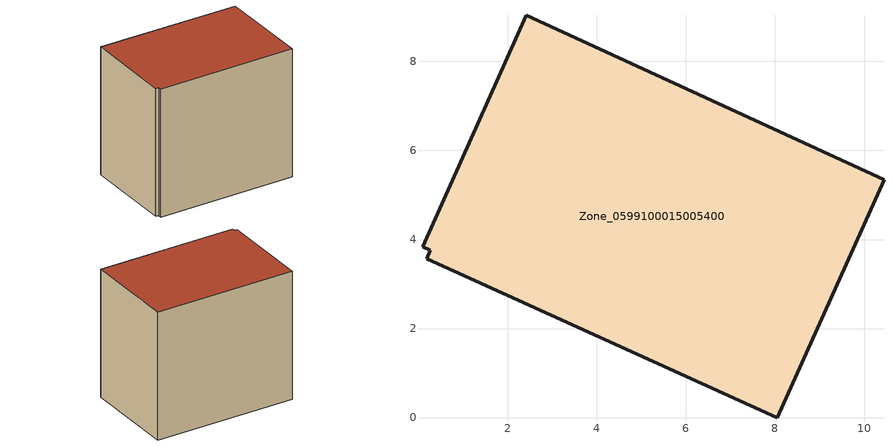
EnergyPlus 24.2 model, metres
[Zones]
Zone_0599100015005400
 floor ground (C_G): 0.08,3.84 2.41,9.03 10.45,5.34 8.06,0 0.18,3.57 0.26,3.75 z0.92
 wall outside (C_F): 10.45,5.34 2.41,9.03 0.08,3.84 0.26,3.75 0.18,3.57 8.06,0 10.45,5.34 z0.92:9.05
 roof outside (C_R): 2.41,9.03 0.08,3.84 0.26,3.75 0.18,3.57 8.06,0 10.45,5.34 z9.05
[BUILDING]
Pand.0599100015005400: North Axis=0; Terrain=City; Loads Convergence Tolerance Value=0.04; Temperature Convergence Tolerance Value=0.4; Solar Distribution=FullExterior; Maximum Number of Warmup Days=25; Minimum Number of Warmup Days=1
[Site:Location]
Rotterdam.The.Hague.AP_ZH_NLD Design_Conditions: Latitude=51.96; Longitude=4.45; Time Zone=1; Elevation=-4.5
[SITE:GROUNDTEMPERATURE:BUILDINGSURFACE]
18, 18, 18, 18, 18, 18, 18, 18, 18, 18, 18, 18
[MATERIAL] Thermal Absorptance=0.9; Solar Absorptance=0.7; Visible Absorptance=0.7
Name | Roughness | Thickness | Conductivity | Density | Specific Heat
G.TI.1946-1964 | MediumSmooth | 0.15 | 1 | 540 | 1210
F.TI.1946-1964 | Rough | 0.3 | 0.857143 | 1920 | 840
R.TI.1946-1964 | MediumRough | 0.2 | 0.277778 | 1500 | 1000
[CONSTRUCTION]
C_G: G.TI.1946-1964
C_F: F.TI.1946-1964
C_R: R.TI.1946-1964
[ZONE]
Zone_0599100015005400: Type=1; Multiplier=1; Ceiling Height=Autocalculate; Volume=Autocalculate; Floor Area=autocalculate; Part of Total Floor Area=Yes
[ZONEINFILTRATION:DESIGNFLOWRATE]
Infil_Zone_0599100015005400: Zone or ZoneList or Space or SpaceList=Zone_0599100015005400; Schedule=AlwaysOn; Design Flow Rate Calculation Method=Flow/Area; Flow Rate per Floor Area=0.003; Constant Term Coefficient=1; Temperature Term Coefficient=0; Velocity Term Coefficient=0; Velocity Squared Term Coefficient=0
[HVACTEMPLATE:ZONE:IDEALLOADSAIRSYSTEM]
Zone_0599100015005400: Maximum Heating Supply Air Temperature=50; Minimum Cooling Supply Air Temperature=13; Maximum Heating Supply Air Humidity Ratio=0.0156; Minimum Cooling Supply Air Humidity Ratio=0.0077; Heating Limit=NoLimit; Cooling Limit=NoLimit; Dehumidification Control Type=ConstantSensibleHeatRatio; Cooling Sensible Heat Ratio=0.7; Dehumidification Setpoint=60; Humidification Control Type=None; Humidification Setpoint=30; Outdoor Air Method=None; Outdoor Air Flow Rate per Person=0.00944; Outdoor Air Flow Rate per Zone Floor Area=0; Outdoor Air Flow Rate per Zone=0; Demand Controlled Ventilation Type=None; Outdoor Air Economizer Type=NoEconomizer; Heat Recovery Type=None; Sensible Heat Recovery Effectiveness=0.7; Latent Heat Recovery Effectiveness=0.65
[ZONECONTROL:THERMOSTAT]
ThermostatControl_Zone_0599100015005400: Zone or ZoneList=Zone_0599100015005400; Control Type Schedule=DualSetpointControlType; Control 1=Thermostat_Zone_0599100015005400; Temperature Difference Between Cutout And Setpoint=0
[THERMOSTATSETPOINT:DUALSETPOINT]
Thermostat_Zone_0599100015005400: Heating Setpoint Temperature Schedule=HeatingSetpoint_Zone_0599100015005400; Cooling Setpoint Temperature Schedule=CoolingSetpoint_Zone_0599100015005400
[SCHEDULE:COMPACT]
HeatingSetpoint_Zone_0599100015005400: Through: 12/31, For: AllDays, Until: 24:00, 21
CoolingSetpoint_Zone_0599100015005400: Through: 12/31, For: AllDays, Until: 24:00, 24
DualSetpointControlType: Through: 12/31, For: AllDays, Until: 24:00, 4
AlwaysOn: Through: 12/31, For: AllDays, Until: 24:00, 1
